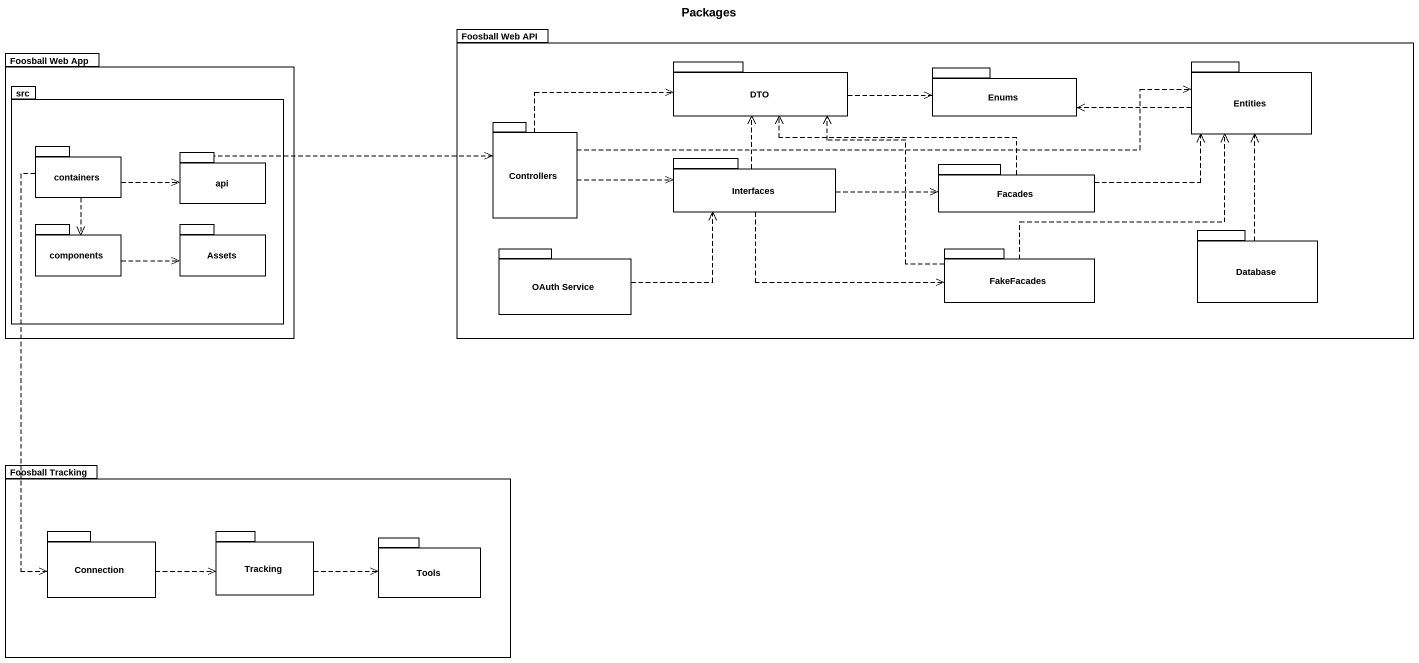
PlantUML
@startuml
title Packages
package "Foosball Web App" as Foosball_Web_App {
  package src {
    package containers {
    }
    package api {
    }
    package components {
    }
    package Assets {
    }
  }
}
package "Foosball Web API" as Foosball_Web_API {
  package DTO {
  }
  package Entities {
  }
  package Enums {
  }
  package Controllers {
  }
  package Interfaces {
  }
  package Facades {
  }
  package "OAuth Service" as OAuth_Service {
  }
  package FakeFacades {
  }
  package "Database" as Database_ {
  }
}
package "Foosball Tracking" as Foosball_Tracking {
  package Connection {
  }
  package Tracking {
  }
  package Tools {
  }
}
DTO .right.> Enums
Entities .left.> Enums
Controllers .right.> DTO
Controllers .right.> Entities
Controllers .right.> Interfaces
containers .right.> api
containers ..> components
containers ..> Connection
api .right.> Controllers
Interfaces .up.> DTO
Interfaces .right.> Facades
Interfaces .right.> FakeFacades
Facades .left.> DTO
Facades .right.> Entities
components .right.> Assets
OAuth_Service .right.> Interfaces
FakeFacades .up.> DTO
FakeFacades .up.> Entities
Database_ .up.> Entities
Connection .right.> Tracking
Tracking .right.> Tools
@enduml
